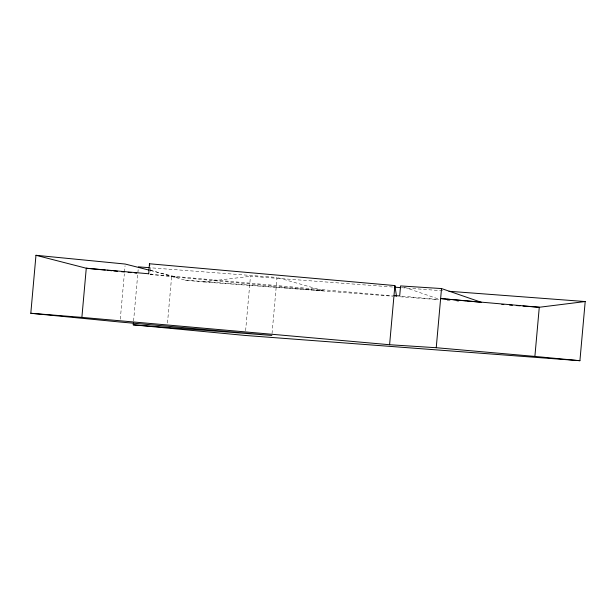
<?xml version="1.0" encoding="UTF-8"?>
<svg xmlns="http://www.w3.org/2000/svg" width="616" height="616" viewBox="0 0 616 616"><rect width="100%" height="100%" fill="white"/><g stroke="black" fill="none" stroke-linecap="round" stroke-linejoin="round"><path stroke-width="0.46" stroke-dasharray="3.08 2.31" d="M120.297 319.18L124.347 273.804M124.509 271.987L125.056 265.812M133.572 321.059L138.254 268.622M167.49 323.03L171.625 276.692L176.615 277.092L149.996 270.339M245.607 330.73L250.466 276.291L393.378 287.079M272.041 333.564L277.046 277.47L149.888 267.737M150.35 270.255L185.231 280.195L203.626 281.935L250.466 276.291M402.009 287.726L443.25 290.837M203.626 281.935L392.546 296.188M400.223 296.773L438.584 299.661M447.216 300.315L450.088 300.531M456.803 301.039L458.72 301.185M185.231 280.195L323.862 290.806L277.046 277.47M150.158 274.22L392.692 295.957M402.233 296.173L437.922 299.468M171.625 276.692L323.862 290.806M149.988 274.482L176.615 277.092M404.204 287.187L439.562 299.391M150.15 268.237L151.113 274.497"/><path stroke-width="0.92" d="M133.41 322.946L133.241 324.832L271.872 335.443L120.043 322.022L30.8 313.275L35.974 255.294L125.217 264.048L149.08 270.108M30.8 313.275L81.882 317.386L86.271 268.23L35.974 255.294M148.726 273.812L149.465 263.764L394.879 285.57L396.527 296.304M81.882 317.386L389.597 344.729L394.879 285.57M389.597 344.729L436.236 347.717L441.518 288.558L400.577 285.932L399.684 295.934L393.986 295.572L395.418 295.98M579.918 360.707L534.888 356.418L539.277 307.261L585.2 301.547L579.918 360.707L245.183 335.45L133.241 324.832M394.332 287.148L401.047 287.657M449.002 291.276L585.2 301.547M501.878 304.443L503.796 304.581M509.548 305.02L512.427 305.236M516.262 305.528L520.096 305.813M522.976 306.029L539.277 307.261L440.625 298.56L445.722 299.03M138.415 266.859L148.933 267.66M148.571 273.766L86.271 268.23L105.29 270.101M436.236 347.717L534.888 356.418M446.569 299.106L452.521 299.661M453.368 299.738L466.112 300.916M466.967 300.993L472.911 301.54M473.766 301.617L481.412 302.325L441.518 288.558M107.192 270.285L111.95 270.747M113.852 270.94L117.656 271.31M121.46 271.687L124.309 271.964M128.113 272.334L130.969 272.619M134.773 272.988L136.675 273.173M149.465 263.764L149.734 265.55"/></g></svg>
